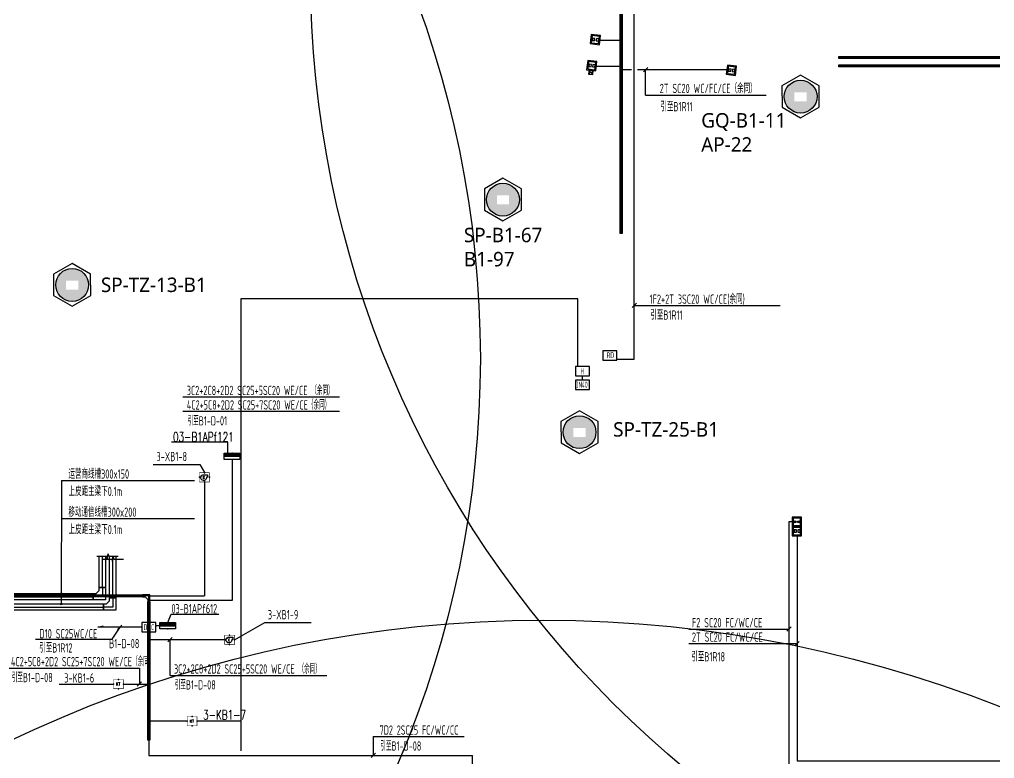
# Model space of a CAD drawing. Extents: x 0 to 3879896, y -114000 to 391286.
# Drawn here: x 2071112 to 2118295, y 189771 to 225542 of the extents above; entities that cross this region are included whole.
import ezdxf
from ezdxf.enums import TextEntityAlignment as Align

# ---------------------------------------------------------------- set-up
doc = ezdxf.new("R2010")
doc.units = 0
doc.header["$LTSCALE"] = 1000
doc.header["$MEASUREMENT"] = 0
doc.layers.get('0').update_dxf_attribs({"linetype": 'CONTINUOUS'})
for name, color, linetype in [('AP', 7, 'CONTINUOUS'), ('CABLETRAY_DOTE', 5, 'CONTINUOUS'), ('CABLETRAY_WEAK', 6, 'CONTINUOUS'), ('T-BAS', 11, '485_LINE'), ('T-BSA TEXT', 7, '485_LINE'), ('T-C-CHANNELS', 30, 'CONTINUOUS'), ('T-I-CHANNELS', 2, 'CONTINUOUS'), ('T-METER DATA', 150, 'C_LINE'), ('T-R-INTEGRATE', 1, 'CONTINUOUS'), ('T-SYSTEM BLOCK', 4, 'CONTINUOUS'), ('T-TEXT', 7, 'CONTINUOUS'), ('T-TL', 2, 'CONTINUOUS'), ('T-铁塔', 3, 'CONTINUOUS'), ('WALL', 2, 'CONTINUOUS'), ('WIRE-通讯', 4, 'CONTINUOUS')]:
    doc.layers.add(name, color=color, linetype=linetype)
doc.styles.add('_TCH_LABEL', font='COMPLEX', dxfattribs={"bigfont": 'GBCBIG'})
doc.styles.add('_TEL_DIM', font='SIMPLEX', dxfattribs={"width": 0.8, "height": 3.5, "bigfont": 'HZTXT'})
doc.styles.add('GBSTYLE', font='gbxwxt.shx', dxfattribs={"width": 0.6, "bigfont": 'gbhzfs.shx'})
doc.styles.add('HZTXT1', font='txtd.shx', dxfattribs={"width": 0.7, "bigfont": 'hztxt.shx'})
doc.styles.get("Standard").update_dxf_attribs({"font": 'GBENOR', "bigfont": 'GBCBIG'})
doc.linetypes.add('485_LINE', pattern='A,25.7,-3.58,["485",Standard,S=2.54,R=0,X=-3.2,Y=-1.27],-3.85', length=33.13)
doc.linetypes.add('C_LINE', pattern='A,25.7,-2.08,["C",Standard,S=2.54,R=0,X=-0.54,Y=-1.27],-2.35', length=30.13)

# ---------------------------------------------------------------- blocks, each defined once
blk = doc.blocks.new('空调抄费表')
at = {"layer": 'T-SYSTEM BLOCK'}
blk.add_lwpolyline([(-338, 0), (338, 0), (338, 450), (-338, 450)], close=True, dxfattribs=at)
at = {"layer": 'T-TEXT', "style": 'GBSTYLE', "width": 0.7}
blk.add_text('H', height=281, dxfattribs=at).set_placement((-106, 76))
blk = doc.blocks.new('$equip_U$00000289(PC-201201232)')
at = {"const_width": 0.075}
blk.add_lwpolyline([(-0.9, 1.68), (-0.9, 0), (0.9, 0), (0.9, 1.68)], close=True, dxfattribs=at)
blk.add_lwpolyline([(0.58, 1.3), (0.58, 0.89), (0.37, 0.89, -2.805884), (-0.14, 1.3)], format="xyb", close=True)
for p in [(-0.9, 0.84), (0, 1.68), (0, 0), (0.9, 0.84)]:
    blk.add_point(p)
at = {"color": 7, "style": '_TCH_LABEL'}
blk.add_attdef('$TEXT$', text='', height=0.5, dxfattribs=at).set_placement((-0.15, 0.79), align=Align.MIDDLE_CENTER)
at = {"color": 7, "style": '_TEL_DIM', "flags": 1}
blk.add_attdef('A', text='', height=0.000025, dxfattribs=at).set_placement((0, 0), align=Align.MIDDLE_CENTER)
blk = doc.blocks.new('DDC')
at = {"layer": 'T-SYSTEM BLOCK'}
blk.add_lwpolyline([(-300, -400), (300, -400), (300, 0), (-300, 0)], close=True, dxfattribs=at)
at = {"layer": 'T-TEXT', "style": 'GBSTYLE', "width": 0.7}
blk.add_text('DDC', height=250, dxfattribs=at).set_placement((5, -324), align=Align.CENTER)
blk = doc.blocks.new('A$C78FD1D7B')
at = {"layer": 'T-SYSTEM BLOCK'}
blk.add_lwpolyline([(-300, 0), (300, 0), (300, 400), (-300, 400)], close=True, dxfattribs=at)
at = {"layer": 'T-TEXT', "style": 'GBSTYLE', "width": 0.7}
blk.add_text('RD', height=250, dxfattribs=at).set_placement((-129, 88))
blk = doc.blocks.new('$equip_U$00000481(GZ顾恪)')
at = {"const_width": 0.06}
blk.add_lwpolyline([(-0.72, 0.67), (-0.72, -0.67), (0.72, -0.67), (0.72, 0.67)], close=True, dxfattribs=at)
for p in [(-0.72, 0), (0, 0.67), (0.72, 0), (0, -0.67)]:
    blk.add_point(p)
at = {"color": 7, "style": '_TCH_LABEL'}
blk.add_attdef('$TEXT$', text='', height=0.4, dxfattribs=at).set_placement((-0.04, 0), align=Align.MIDDLE_CENTER)
at = {"color": 7, "style": '_TEL_DIM', "flags": 1}
blk.add_attdef('A', text='', height=0.000025, dxfattribs=at).set_placement((0, 0), align=Align.MIDDLE_CENTER)
blk = doc.blocks.new('GX')
at = {"layer": 'T-R-INTEGRATE'}
h = blk.add_hatch(color=256, dxfattribs=at)
edge = h.paths.add_edge_path()
edge.add_arc((137, 0), 50, 0, 360)
h = blk.add_hatch(color=256, dxfattribs=at)
edge = h.paths.add_edge_path()
edge.add_arc((312, 0), 50, 0, 360)
for p, q in [((400, 175), (50, 175)), ((50, 175), (50, -175)), ((400, -175), (400, 175)), ((50, -175), (400, -175))]:
    blk.add_line(p, q, dxfattribs=at)
blk.add_lwpolyline([(0, -225), (450, -225), (450, 225), (0, 225)], close=True, dxfattribs=at)
for centre in [(137, 0), (312, 0)]:
    blk.add_circle(centre, 50, dxfattribs=at)
blk = doc.blocks.new('T-D2T')
at = {"layer": 'T-SYSTEM BLOCK'}
for points in [[(0, 0), (450, 0), (450, 450), (0, 450)], [(50, 50), (400, 50), (400, 400), (50, 400)], [(87, 169), (199, 169), (199, 281), (87, 281)], [(271, 169), (383, 169), (383, 281), (271, 281)]]:
    blk.add_lwpolyline(points, close=True, dxfattribs=at)
blk = doc.blocks.new('*X637')
at = {"color": 0}
for p, q in [((-250, 33), (-183, 100)), ((-250, 68), (-218, 100)), ((-247, 0), (-147, 100)), ((-212, 0), (-112, 100)), ((-177, 0), (-77, 100)), ((-141, 0), (-41, 100)), ((-106, 0), (-6, 100)), ((-71, 0), (29, 100)), ((-35, 0), (65, 100)), ((0, 0), (100, 100)), ((35, 0), (135, 100)), ((71, 0), (171, 100)), ((106, 0), (206, 100)), ((141, 0), (241, 100)), ((177, 0), (250, 73)), ((212, 0), (250, 38)), ((247, 0), (250, 3))]:
    blk.add_line(p, q, dxfattribs=at)
blk = doc.blocks.new('$equip$00001414')
for p, q in [((0.75, 0.6), (-0.75, 0.6)), ((-0.75, 0.6), (-0.75, 0)), ((-0.75, 0.3), (0.75, 0.3)), ((-0.75, 0), (0.75, 0)), ((0.75, 0), (0.75, 0.6))]:
    blk.add_line(p, q)
at = {"const_width": 0.3}
blk.add_lwpolyline([(-0.75, 0.15), (0.75, 0.15)], dxfattribs=at)
for p in [(-0.75, 0.3), (0, 0.6), (0, 0), (0.75, 0.3)]:
    blk.add_point(p)
at = {"xscale": 0.00300000000061118, "yscale": 0.00300000000061118, "zscale": 0.00300000000061118}
blk.add_blockref('*X637', (0, 0), dxfattribs=at)
at = {"style": '_TCH_LABEL', "flags": 9}
blk.add_attdef('A', (0, 0), '', height=0.00002, dxfattribs=at)

msp = doc.modelspace()

# ---------------------------------------------------------------- hatches: boundary and pattern name
at = {"layer": 'T-R-INTEGRATE'}
h = msp.add_hatch(color=8, dxfattribs=at)
edge = h.paths.add_edge_path()
edge.add_arc((2098724.5, 222990.8), 22.2, 0, 360)
h = msp.add_hatch(color=8, dxfattribs=at)
edge = h.paths.add_edge_path()
edge.add_arc((2098801.6, 222981), 22.2, 0, 360)
at = {"layer": 'T-TEXT', "linetype": 'ByBlock'}
h = msp.add_hatch(color=256, dxfattribs=at)
edge = h.paths.add_edge_path()
edge.add_arc((2073135.6, 197750.5), 37.5, 0, 360)
h = msp.add_hatch(color=256, dxfattribs=at)
edge = h.paths.add_edge_path()
edge.add_arc((2073135.1, 197250.7), 37.5, 0, 360)
at = {"layer": 'WALL', "linetype": 'ByBlock'}
h = msp.add_hatch(dxfattribs=at)
h.set_pattern_fill('ESCHER', color=3)
h.set_pattern_definition([(60, (-768337.8, -2179958.995), (-30.47999999, -7e-09), [27.94, -2.54]), (180, (-768337.8, -2179958.995), (15.24, -26.3964543), [27.94, -2.54]), (300, (-768337.8, -2179958.995), (30.47999999, -7e-09), [27.94, -2.54]), (60, (-768335.26, -2179958.995), (-30.47999999, -7e-09), [5.08, -25.4]), (300, (-768335.26, -2179958.995), (30.47999999, -7e-09), [5.08, -25.4]), (60, (-768339.07, -2179956.795), (-30.47999999, -7e-09), [5.08, -25.4]), (180, (-768339.07, -2179956.795), (15.24, -26.3964543), [5.08, -25.4]), (300, (-768339.07, -2179961.194), (30.47999999, -7e-09), [5.08, -25.4]), (180, (-768339.07, -2179961.194), (15.24, -26.3964543), [5.08, -25.4]), (60, (-768347.96, -2179958.995), (-30.47999999, -7e-09), [5.08, -25.4]), (300, (-768347.96, -2179958.995), (30.47999999, -7e-09), [5.08, -25.4]), (60, (-768332.72, -2179967.793), (-30.47999999, -7e-09), [5.08, -25.4]), (180, (-768332.72, -2179967.793), (15.24, -26.3964543), [5.08, -25.4]), (300, (-768332.72, -2179950.196), (30.47999999, -7e-09), [5.08, -25.4]), (180, (-768332.72, -2179950.196), (15.24, -26.3964543), [5.08, -25.4]), (0, (-768332.72, -2179954.595), (-15.24, 26.3964543), [17.78, -12.7]), (0, (-768332.72, -2179963.394), (-15.24, 26.3964543), [17.78, -12.7]), (120, (-768336.53, -2179952.395), (-30.47999999, 7e-09), [17.78, -12.7]), (120, (-768344.15, -2179956.795), (-30.47999999, 7e-09), [17.78, -12.7]), (240, (-768344.15, -2179961.194), (15.23999999, -26.3964543), [17.78, -12.7]), (240, (-768336.53, -2179965.594), (15.23999999, -26.3964543), [17.78, -12.7])])
h.paths.add_polyline_path([(2108114, 221807.1, 1), (2109705.9, 221807.1, 1)])
h.paths.add_polyline_path([(2109204.3, 222012.1), (2109204.3, 221577.6), (2108616.3, 221577.6), (2108616.3, 222012.1)], flags=16)
h = msp.add_hatch(dxfattribs=at)
h.set_pattern_fill('ESCHER', color=3)
h.set_pattern_definition([(60, (-782742.154, -2184944.366), (-30.47999999, -7e-09), [27.94, -2.54]), (180, (-782742.154, -2184944.366), (15.24, -26.3964543), [27.94, -2.54]), (300, (-782742.154, -2184944.366), (30.47999999, -7e-09), [27.94, -2.54]), (60, (-782739.614, -2184944.366), (-30.47999999, -7e-09), [5.08, -25.4]), (300, (-782739.614, -2184944.366), (30.47999999, -7e-09), [5.08, -25.4]), (60, (-782743.424, -2184942.166), (-30.47999999, -7e-09), [5.08, -25.4]), (180, (-782743.424, -2184942.166), (15.24, -26.3964543), [5.08, -25.4]), (300, (-782743.424, -2184946.566), (30.47999999, -7e-09), [5.08, -25.4]), (180, (-782743.424, -2184946.566), (15.24, -26.3964543), [5.08, -25.4]), (60, (-782752.314, -2184944.366), (-30.47999999, -7e-09), [5.08, -25.4]), (300, (-782752.314, -2184944.366), (30.47999999, -7e-09), [5.08, -25.4]), (60, (-782737.074, -2184953.165), (-30.47999999, -7e-09), [5.08, -25.4]), (180, (-782737.074, -2184953.165), (15.24, -26.3964543), [5.08, -25.4]), (300, (-782737.074, -2184935.567), (30.47999999, -7e-09), [5.08, -25.4]), (180, (-782737.074, -2184935.567), (15.24, -26.3964543), [5.08, -25.4]), (0, (-782737.074, -2184939.967), (-15.24, 26.3964543), [17.78, -12.7]), (0, (-782737.074, -2184948.766), (-15.24, 26.3964543), [17.78, -12.7]), (120, (-782740.884, -2184937.767), (-30.47999999, 7e-09), [17.78, -12.7]), (120, (-782748.504, -2184942.166), (-30.47999999, 7e-09), [17.78, -12.7]), (240, (-782748.504, -2184946.566), (15.23999999, -26.3964543), [17.78, -12.7]), (240, (-782740.884, -2184950.965), (15.23999999, -26.3964543), [17.78, -12.7])])
h.paths.add_polyline_path([(2093709.6, 216821.8, 1), (2095301.6, 216821.8, 1)])
h.paths.add_polyline_path([(2094800, 217026.7), (2094800, 216592.2), (2094212, 216592.2), (2094212, 217026.7)], flags=16)
h = msp.add_hatch(dxfattribs=at)
h.set_pattern_fill('ESCHER', color=1)
h.set_pattern_definition([(60, (-803587.83, -2189073.785), (-30.47999999, -7e-09), [27.94, -2.54]), (180, (-803587.83, -2189073.785), (15.24, -26.3964543), [27.94, -2.54]), (300, (-803587.83, -2189073.785), (30.47999999, -7e-09), [27.94, -2.54]), (60, (-803585.29, -2189073.785), (-30.47999999, -7e-09), [5.08, -25.4]), (300, (-803585.29, -2189073.785), (30.47999999, -7e-09), [5.08, -25.4]), (60, (-803589.1, -2189071.585), (-30.47999999, -7e-09), [5.08, -25.4]), (180, (-803589.1, -2189071.585), (15.24, -26.3964543), [5.08, -25.4]), (300, (-803589.1, -2189075.985), (30.47999999, -7e-09), [5.08, -25.4]), (180, (-803589.1, -2189075.985), (15.24, -26.3964543), [5.08, -25.4]), (60, (-803597.99, -2189073.785), (-30.47999999, -7e-09), [5.08, -25.4]), (300, (-803597.99, -2189073.785), (30.47999999, -7e-09), [5.08, -25.4]), (60, (-803582.75, -2189082.584), (-30.47999999, -7e-09), [5.08, -25.4]), (180, (-803582.75, -2189082.584), (15.24, -26.3964543), [5.08, -25.4]), (300, (-803582.75, -2189064.986), (30.47999999, -7e-09), [5.08, -25.4]), (180, (-803582.75, -2189064.986), (15.24, -26.3964543), [5.08, -25.4]), (0, (-803582.75, -2189069.385), (-15.24, 26.3964543), [17.78, -12.7]), (0, (-803582.75, -2189078.184), (-15.24, 26.3964543), [17.78, -12.7]), (120, (-803586.56, -2189067.186), (-30.47999999, 7e-09), [17.78, -12.7]), (120, (-803594.18, -2189071.585), (-30.47999999, 7e-09), [17.78, -12.7]), (240, (-803594.18, -2189075.985), (15.23999999, -26.3964543), [17.78, -12.7]), (240, (-803586.56, -2189080.384), (15.23999999, -26.3964543), [17.78, -12.7])])
h.paths.add_polyline_path([(2072863.9, 212692.3, 1), (2074455.9, 212692.3, 1)])
h.paths.add_polyline_path([(2073954.3, 212897.3), (2073954.3, 212462.8), (2073366.3, 212462.8), (2073366.3, 212897.3)], flags=16)
h = msp.add_hatch(dxfattribs=at)
h.set_pattern_fill('ESCHER', color=1)
h.set_pattern_definition([(60, (-779033.86, -2196200.057), (-30.47999999, -7e-09), [27.94, -2.54]), (180, (-779033.86, -2196200.057), (15.24, -26.3964543), [27.94, -2.54]), (300, (-779033.86, -2196200.057), (30.47999999, -7e-09), [27.94, -2.54]), (60, (-779031.32, -2196200.057), (-30.47999999, -7e-09), [5.08, -25.4]), (300, (-779031.32, -2196200.057), (30.47999999, -7e-09), [5.08, -25.4]), (60, (-779035.13, -2196197.857), (-30.47999999, -7e-09), [5.08, -25.4]), (180, (-779035.13, -2196197.857), (15.24, -26.3964543), [5.08, -25.4]), (300, (-779035.13, -2196202.256), (30.47999999, -7e-09), [5.08, -25.4]), (180, (-779035.13, -2196202.256), (15.24, -26.3964543), [5.08, -25.4]), (60, (-779044.02, -2196200.057), (-30.47999999, -7e-09), [5.08, -25.4]), (300, (-779044.02, -2196200.057), (30.47999999, -7e-09), [5.08, -25.4]), (60, (-779028.78, -2196208.856), (-30.47999999, -7e-09), [5.08, -25.4]), (180, (-779028.78, -2196208.856), (15.24, -26.3964543), [5.08, -25.4]), (300, (-779028.78, -2196191.258), (30.47999999, -7e-09), [5.08, -25.4]), (180, (-779028.78, -2196191.258), (15.24, -26.3964543), [5.08, -25.4]), (0, (-779028.78, -2196195.657), (-15.24, 26.3964543), [17.78, -12.7]), (0, (-779028.78, -2196204.456), (-15.24, 26.3964543), [17.78, -12.7]), (120, (-779032.59, -2196193.458), (-30.47999999, 7e-09), [17.78, -12.7]), (120, (-779040.21, -2196197.857), (-30.47999999, 7e-09), [17.78, -12.7]), (240, (-779040.21, -2196202.256), (15.23999999, -26.3964543), [17.78, -12.7]), (240, (-779032.59, -2196206.656), (15.23999999, -26.3964543), [17.78, -12.7])])
h.paths.add_polyline_path([(2097417.9, 205566.1, 1), (2099009.9, 205566.1, 1)])
h.paths.add_polyline_path([(2098508.3, 205771), (2098508.3, 205336.5), (2097920.3, 205336.5), (2097920.3, 205771)], flags=16)

# ---------------------------------------------------------------- linework, layer by layer
at = {"layer": 'CABLETRAY_DOTE', "linetype": 'ByBlock'}
for p, q in [((2100224.5, 215180.8, 0), (2100224.5, 234025.3, 0)), ((2136622.2, 223700.5), (2110762.1, 223700.5)), ((2075623.1, 197550.5, 0), (2075623.1, 199566.6, 0)), ((2058244.2, 197652.1, 0), (2077071, 197649.7, 0)), ((2075623.1, 197550.5, 0), (2075623.1, 197100.5, 0)), ((2077371, 197649.7, 0), (2077071, 197649.7, 0)), ((2077371, 197349.7, 0), (2077370.8, 190653.1, 0)), ((2077371, 197349.7, 0), (2077371, 197649.7, 0)), ((2059665.7, 197100.5, 0), (2075173.1, 197100.5, 0)), ((2075623.1, 197100.5, 0), (2075173.1, 197100.5, 0))]:
    msp.add_line(p, q, dxfattribs=at)
at = {"layer": 'CABLETRAY_DOTE'}
for p, q in [((2136222.2, 223300.5), (2110762.1, 223300.5)), ((2075123.1, 198050.5, 0), (2075123.1, 199566.6, 0)), ((2075123.1, 198050.5, 0), (2075123.1, 197600.5, 0)), ((2070170.4, 197600.5, 0), (2074673.1, 197600.5, 0)), ((2075123.1, 197600.5, 0), (2074673.1, 197600.5, 0))]:
    msp.add_line(p, q, dxfattribs=at)
at = {"layer": 'CABLETRAY_WEAK', "linetype": 'ByBlock'}
for p, q in [((2100174.5, 215180.8, 0), (2100174.5, 234025.3, 0)), ((2100274.5, 234025.3, 0), (2100274.5, 215180.8, 0)), ((2110762.1, 223650.5), (2110762.1, 223750.5)), ((2110762.1, 223750.5), (2136622.2, 223750.5)), ((2136622.2, 223650.5), (2110762.1, 223650.5)), ((2100274.5, 215180.8, 0), (2100174.5, 215180.8, 0)), ((2058244.2, 197702.1, 0), (2077071, 197699.7, 0)), ((2077071, 197699.7, 0), (2077071, 197599.7, 0)), ((2077421, 197699.7, 0), (2077071, 197699.7, 0)), ((2077071, 197699.7, 0), (2077071, 197599.7, 0)), ((2077421, 197349.7, 0), (2077421, 197699.7, 0)), ((2077071, 197599.7, 0), (2058244.2, 197602.1, 0)), ((2077071, 197599.7, 0), (2077196, 197599.7, 0)), ((2077196, 197599.7, 0), (2077321, 197474.7, 0)), ((2077320.8, 190653.1, 0), (2077321, 197349.7, 0)), ((2077321, 197474.7, 0), (2077321, 197349.7, 0)), ((2077321, 197349.7, 0), (2077421, 197349.7, 0)), ((2077321, 197349.7, 0), (2077421, 197349.7, 0)), ((2077421, 197349.7, 0), (2077420.8, 190653.1, 0)), ((2077420.8, 190653.1, 0), (2077320.8, 190653.1, 0))]:
    msp.add_line(p, q, dxfattribs=at)
at = {"layer": 'T-BAS', "linetype": 'ByBlock'}
for p, q in [((2081198.7, 205089.8), (2078462.1, 205089.8)), ((2081198.7, 204550.5, 0), (2081198.7, 205089.8)), ((2077584.2, 204005.9, 0), (2079836.9, 204005.9, 0)), ((2079836.9, 204005.9, 0), (2080058.2, 203606.8)), ((2081398.7, 204250.5, 0), (2081398.7, 197417.9, 0)), ((2080058.2, 203156.8, 0), (2080058.2, 197649.7, 0)), ((2077371, 197649.7), (2080058.2, 197649.7, 0)), ((2081398.7, 197417.9, 0), (2077421, 197418.4, 0)), ((2078283.3, 196350.5, 0), (2078446.2, 196764.2, 0)), ((2078446.2, 196764.2, 0), (2080752.6, 196764.2, 0)), ((2081522.2, 195521.3, 0), (2082976.2, 196350.5, 0)), ((2082976.2, 196350.5, 0), (2085228.9, 196350.5, 0)), ((2077908.3, 196200.5, 0), (2077708.3, 196200.5, 0)), ((2081041.5, 195521.3, 0), (2077420.9, 195521.3)), ((2073034.8, 193375.5, 0), (2075656.1, 193375.5, 0)), ((2076136.8, 193375.5, 0), (2077317.9, 193375.5)), ((2079221.4, 191582.4, 0), (2077420.8, 191582.4)), ((2081833.1, 191582.4, 0), (2079702.2, 191582.4, 0)), ((2077370.8, 190653.1), (2077370.8, 189919.9)), ((2077370.8, 189919.9), (2082491.5, 189919.9)), ((2082491.5, 189919.9), (2093037.6, 189919.9)), ((2093037.6, 187200.5, 0), (2093037.6, 189919.9, 0))]:
    msp.add_line(p, q, dxfattribs=at)
at = {"layer": 'T-BAS', "color": 1, "linetype": 'ByBlock'}
for p, q in [((2074898.1, 196125.5, 0), (2075157.9, 196195.5, 0)), ((2077033.3, 196125.5, 0), (2074898.1, 196125.5, 0))]:
    msp.add_line(p, q, dxfattribs=at)
at = {"layer": 'T-BSA TEXT', "linetype": 'ByBlock'}
for p, q in [((2101307.8, 223007.4, 0), (2101519.9, 223219.5, 0)), ((2101413.9, 221881.4, 0), (2101413.9, 223113.4, 0)), ((2101413.9, 221881.4, 0), (2107248.4, 221881.4, 0)), ((2100758.4, 211597.5), (2100970.5, 211809.6)), ((2100864.5, 211694.4), (2107929.1, 211694.4)), ((2079018.1, 207275.6), (2086604.5, 207275.6, 0)), ((2079018.1, 206575.6), (2086604.5, 206575.6, 0)), ((2075965.7, 196125.5, 0), (2075574.7, 195542.8, 0)), ((2075859.7, 196019.4, 0), (2076071.8, 196231.5, 0)), ((2103495.1, 196036.3), (2108348.1, 196036.3)), ((2108242, 195930.2), (2108454.1, 196142.3)), ((2071890, 195542.8, 0), (2075574.7, 195542.8, 0)), ((2078291.9, 195415.2), (2078504, 195627.4)), ((2078397.9, 193795), (2078397.9, 195521.3)), ((2108631.9, 195230.2), (2108844, 195442.3)), ((2103500, 195336.3), (2108702.6, 195336.3)), ((2070508.3, 194150.6, 0), (2076913.5, 194150.6)), ((2076913.5, 194150.6), (2076913.5, 193375.5)), ((2076807.4, 193269.4), (2077019.6, 193481.5)), ((2078397.9, 193795), (2085984.3, 193795, 0)), ((2088233.7, 190836.8), (2092628.1, 190836.8)), ((2088233.7, 190836.8), (2088233.7, 189919.9)), ((2088127.6, 189813.8), (2088339.7, 190026))]:
    msp.add_line(p, q, dxfattribs=at)
at = {"layer": 'T-C-CHANNELS'}
for p, q in [((2074973.1, 199566.6, 0), (2075273.1, 199566.6, 0)), ((2074973.1, 198050.5, 0), (2074973.1, 199566.6, 0)), ((2075273.1, 199566.6, 0), (2075273.1, 198050.5, 0)), ((2070170.4, 197750.5, 0), (2074673.1, 197750.5, 0)), ((2074673.1, 197750.5, 0), (2074673.1, 197450.5, 0)), ((2074673.1, 197450.5, 0), (2074673.1, 197750.5, 0)), ((2074673.1, 197750.5, 0), (2074823.1, 197750.5, 0)), ((2074823.1, 197750.5, 0), (2074973.1, 197900.5, 0)), ((2075273.1, 198050.5, 0), (2074973.1, 198050.5, 0)), ((2074973.1, 197900.5, 0), (2074973.1, 198050.5, 0)), ((2074973.1, 198050.5, 0), (2075273.1, 198050.5, 0)), ((2075273.1, 198050.5, 0), (2075273.1, 197450.5, 0)), ((2074673.1, 197450.5, 0), (2070170.4, 197450.5, 0)), ((2075273.1, 197450.5, 0), (2074673.1, 197450.5, 0))]:
    msp.add_line(p, q, dxfattribs=at)
msp.add_lwpolyline([(2074853.1, 199566.6), (2075333.1, 199566.6), (2075353.9, 199448.4), (2075395.6, 199684.7), (2075416.4, 199566.6), (2075893.1, 199566.6)], dxfattribs=at)
at = {"layer": 'T-C-CHANNELS', "elevation": 0}
msp.add_lwpolyline([(2075105.3, 199419.6), (2075585.3, 199419.6), (2075606.2, 199301.4), (2075647.9, 199537.8), (2075668.7, 199419.6), (2076145.3, 199419.6)], dxfattribs=at)
at = {"layer": 'T-I-CHANNELS'}
for p, q in [((2110762.1, 223250.5), (2110762.1, 223350.5)), ((2110762.1, 223350.5), (2136222.2, 223350.5)), ((2136222.2, 223250.5), (2110762.1, 223250.5))]:
    msp.add_line(p, q, dxfattribs=at)
at = {"layer": 'T-METER DATA', "linetype": 'ByBlock'}
for p, q in [((2098133.5, 212028.1, 0), (2081821.4, 212028.1, 0)), ((2098133.5, 208744.5, 0), (2098133.5, 212028.1, 0))]:
    msp.add_line(p, q, dxfattribs=at)
at = {"layer": 'T-METER DATA'}
msp.add_line((2081821.4, 212028.1, 0), (2081821.4, 190150.5, 0), dxfattribs=at)
at = {"layer": 'T-METER DATA', "color": 1, "linetype": 'ByBlock'}
for centre, radius in [((2135196, 227796.6), 50000), ((2043412.9, 209129.9), 50000), ((2096493.2, 136510), 59962.3)]:
    msp.add_circle(centre, radius, dxfattribs=at)
at = {"layer": 'T-R-INTEGRATE', "linetype": 'ByBlock'}
for p, q in [((2100864.5, 209102.8), (2100864.5, 234039)), ((2100010.9, 209102.8), (2100864.5, 209102.8))]:
    msp.add_line(p, q, dxfattribs=at)
at = {"layer": 'T-R-INTEGRATE'}
for p, q in [((2099201.7, 224542.3, 0), (2100174.5, 224542.3, 0)), ((2099026.6, 223279.5, 0), (2100174.5, 223279.5, 0))]:
    msp.add_line(p, q, dxfattribs=at)
at = {"layer": 'T-R-INTEGRATE', "color": 8}
for p, q in [((2098695.8, 223072.7, 0), (2098676.3, 222918.6, 0)), ((2098676.3, 222918.6, 0), (2098830.3, 222899.1, 0)), ((2098849.8, 223053.2, 0), (2098695.8, 223072.7, 0)), ((2098830.3, 222899.1, 0), (2098849.8, 223053.2, 0))]:
    msp.add_line(p, q, dxfattribs=at)
at = {"layer": 'T-R-INTEGRATE', "color": 8, "elevation": 0}
msp.add_lwpolyline([(2098651.5, 222899.4), (2098849.5, 222874.3), (2098874.6, 223072.4), (2098676.5, 223097.4)], close=True, dxfattribs=at)
at = {"layer": 'T-R-INTEGRATE', "elevation": 0}
for points in [[(2100735.1, 223113.4), (2100274.5, 223113.4)], [(2105341.9, 223113.4), (2101024.8, 223113.4)], [(2108509.5, 201226.6), (2108348.1, 201226.6), (2108348.1, 189428.8), (2136530.8, 189428.8)]]:
    msp.add_lwpolyline(points, dxfattribs=at)
at = {"layer": 'T-R-INTEGRATE', "color": 8}
for centre in [(2098724.5, 222990.8, 0), (2098801.6, 222981, 0)]:
    msp.add_circle(centre, 22.2, dxfattribs=at)
at = {"layer": 'T-SYSTEM BLOCK'}
msp.add_line((2098361.2, 208090, 0), (2098361.2, 208294.5, 0), dxfattribs=at)
at = {"layer": 'T-SYSTEM BLOCK', "elevation": 0}
msp.add_lwpolyline([(2098023.7, 207640), (2098698.7, 207640), (2098698.7, 208090), (2098023.7, 208090)], close=True, dxfattribs=at)
at = {"layer": 'T-TEXT', "linetype": 'ByBlock'}
for p, q in [((2073141.2, 203227.2, 0), (2073135.1, 197250.7, 0)), ((2073141.2, 203227.2, 0), (2079586.3, 203227.2, 0)), ((2073141.2, 201382.6, 0), (2079586.3, 201382.6, 0))]:
    msp.add_line(p, q, dxfattribs=at)
for centre in [(2073135.6, 197750.5, 0), (2073135.1, 197250.7, 0)]:
    msp.add_circle(centre, 37.5, dxfattribs=at)
at = {"layer": 'T-TL', "elevation": 0}
msp.add_lwpolyline([(2108737.9, 200552.8), (2108737.9, 189661.4), (2136566.1, 189661.4)], dxfattribs=at)
at = {"layer": 'T-铁塔', "linetype": 'ByBlock'}
for p, q in [((2075473.1, 199566.6, 0), (2075773.1, 199566.6, 0)), ((2075473.1, 197550.5, 0), (2075473.1, 199566.6, 0)), ((2075773.1, 199566.6, 0), (2075773.1, 197550.5, 0)), ((2059665.7, 197250.5, 0), (2075173.1, 197250.5, 0)), ((2075173.1, 197250.5, 0), (2075173.1, 196950.5, 0)), ((2075173.1, 196950.5, 0), (2075173.1, 197250.5, 0)), ((2075173.1, 197250.5, 0), (2075323.1, 197250.5, 0)), ((2075323.1, 197250.5, 0), (2075473.1, 197400.5, 0)), ((2075773.1, 197550.5, 0), (2075473.1, 197550.5, 0)), ((2075473.1, 197400.5, 0), (2075473.1, 197550.5, 0)), ((2075473.1, 197550.5, 0), (2075773.1, 197550.5, 0)), ((2075773.1, 197550.5, 0), (2075773.1, 196950.5, 0)), ((2075173.1, 196950.5, 0), (2059665.7, 196950.5, 0)), ((2075773.1, 196950.5, 0), (2075173.1, 196950.5, 0))]:
    msp.add_line(p, q, dxfattribs=at)
at = {"layer": 'WALL', "color": 3, "linetype": 'ByBlock'}
for points in [[(2109807.9, 221296.3), (2109805.2, 222331.9), (2108907.1, 222847.4), (2108011.5, 222327.3), (2108014.1, 221291.7), (2108912.3, 220776.2)], [(2095403.5, 216310.9), (2095400.9, 217346.5), (2094502.7, 217862.1), (2093607.2, 217342), (2093609.8, 216306.4), (2094508, 215790.8)]]:
    msp.add_lwpolyline(points, close=True, dxfattribs=at)
at = {"layer": 'WALL', "color": 1, "linetype": 'ByBlock'}
msp.add_lwpolyline([(2074557.8, 212181.5), (2074555.2, 213217.1), (2073657, 213732.6), (2072761.5, 213212.6), (2072764.1, 212176.9), (2073662.3, 211661.4)], close=True, dxfattribs=at)
at = {"layer": 'WALL', "color": 1, "linetype": 'ByBlock', "elevation": 0}
msp.add_lwpolyline([(2099111.8, 205055.2), (2099109.2, 206090.8), (2098211, 206606.4), (2097315.4, 206086.3), (2097318.1, 205050.7), (2098216.3, 204535.1)], close=True, dxfattribs=at)
at = {"layer": 'WALL', "color": 3, "linetype": 'ByBlock'}
for centre in [(2108909.9, 221807.1), (2094505.6, 216821.8)]:
    msp.add_circle(centre, 796, dxfattribs=at)
at = {"layer": 'WALL', "color": 1, "linetype": 'ByBlock'}
for centre in [(2073659.9, 212692.3), (2098213.9, 205566.1)]:
    msp.add_circle(centre, 796, dxfattribs=at)

# ---------------------------------------------------------------- block references
at = {"layer": 'T-BAS', "linetype": 'ByBlock', "xscale": -500, "yscale": 500, "rotation": 180}
for p in [(2081398.7, 204550.5, 0), (2078283.3, 196350.5, 0)]:
    msp.add_blockref('$equip$00001414', p, dxfattribs=at)
at = {"layer": 'T-BAS', "linetype": 'ByBlock'}
for name, p, xscale, yscale, zscale, values in [('$equip_U$00000289(PC-201201232)', (2080058.2, 203156.8, 0), 267.4591381880455, 267.4591381880455, 267.4591381880455, {'$TEXT$': 'X'}), ('$equip_U$00000289(PC-201201232)', (2081281.9, 195296.3, 0), 267.4591381880455, 267.4591381880455, 267.4591381880455, {'$TEXT$': 'X'}), ('$equip_U$00000481(GZ顾恪)', (2075896.4, 193375.5, 0), 334.3239227579907, 334.3239227579907, 334.3239227579907, {'$TEXT$': 'KT'}), ('$equip_U$00000481(GZ顾恪)', (2079461.8, 191582.4, 0), 334.3239227579907, 334.3239227579907, 334.3239227579907, {'$TEXT$': 'KT'})]:
    msp.add_blockref(name, p, dxfattribs=dict(at, xscale=xscale, yscale=yscale, zscale=zscale)).add_auto_attribs(values)
at = {"layer": 'T-BAS', "linetype": 'ByBlock', "xscale": 1.125, "yscale": 1.125, "zscale": 1.125}
msp.add_blockref('DDC', (2077370.8, 196350.5, 0), dxfattribs=at)
at = {"layer": 'T-METER DATA'}
msp.add_blockref('空调抄费表', (2098361.2, 208294.5, 0), dxfattribs=at)
at = {"layer": 'T-R-INTEGRATE', "xscale": 0.9982000000309199, "yscale": 0.9982000000309199, "zscale": 0.9982000000309199}
msp.add_blockref('GX', (2108509.5, 201226.6, 0), dxfattribs=at)
at = {"layer": 'T-TL', "linetype": 'ByBlock', "xscale": 0.9981999999040315, "yscale": 0.9981999999040315, "zscale": 0.9981999999040315, "rotation": 352.7857063796204}
for p in [(2098727.8, 224375.9, 0), (2098552.8, 223113.1, 0), (2105313.7, 222890.6, 0)]:
    msp.add_blockref('T-D2T', p, dxfattribs=at)
at = {"layer": 'T-TL', "linetype": 'ByBlock', "xscale": 0.9982000000309199, "yscale": 0.9982000000309199, "zscale": 0.9982000000309199}
msp.add_blockref('T-D2T', (2108509.5, 200552.8, 0), dxfattribs=at)
at = {"layer": 'WIRE-通讯', "xscale": 1.125, "yscale": 1.125, "zscale": 1.125}
msp.add_blockref('A$C78FD1D7B', (2099673.4, 209050.5, 0), dxfattribs=at)

# ---------------------------------------------------------------- texts
at = {"layer": 'AP', "color": 3, "char_height": 700, "attachment_point": 1}
for s, width, insert in [('{\\fMicrosoft YaHei|b0|i0|c134|p34;GQ-B1-11\\P\\C1;AP-22}', 4166.283, (2104102.5, 221009.7)), ('{\\fMicrosoft YaHei|b0|i0|c134|p34;SP-B1-67\\P\\C1;B1-97}', 3709.59, (2092617.6, 215461.2))]:
    msp.add_mtext_dynamic_manual_height_columns(s, width=width, gutter_width=12.5, heights=[0], dxfattribs=dict(at, insert=insert))
at = {"layer": 'AP', "color": 1, "char_height": 700, "attachment_point": 1}
for s, insert in [('{\\fMicrosoft YaHei|b0|i0|c134|p34;SP-TZ-13-B1}', (2075050.4, 213050.3)), ('{\\fMicrosoft YaHei|b0|i0|c134|p34;SP-TZ-25-B1}', (2099841.6, 206051.6))]:
    msp.add_mtext_dynamic_manual_height_columns(s, width=3709.59, gutter_width=12.5, heights=[0], dxfattribs=dict(at, insert=insert))
at = {"layer": 'T-BAS', "linetype": 'ByBlock'}
for s, style, width, p in [('03-B1APf121', 'HZTXT1', 0.7, (2078538.3, 205110.2)), ('3-XB1-8', 'GBSTYLE', 0.7, (2077738.3, 204162.4, 0)), ('03-B1APf612', 'GBSTYLE', 0.6, (2078464.9, 196796.3, 0)), ('3-XB1-9', 'GBSTYLE', 0.7, (2083130.3, 196507)), ('3-KB1-6', 'GBSTYLE', 0.7, (2073278.2, 193447.2)), ('3-KB1-7', 'HZTXT1', 0.7, (2079995.6, 191659.3, 0))]:
    msp.add_text(s, height=450, dxfattribs=dict(at, style=style, width=width)).set_placement(p)
at = {"layer": 'T-BSA TEXT', "linetype": 'ByBlock', "style": 'GBSTYLE'}
for s, width, p in [('2T SC20 WC/FC/CE（余同）', 0.7, (2102091.5, 221979.4, 0)), ('引至B1R11', 0.7, (2102128.2, 221097.6, 0)), ('1F2+2T 3SC20 WC/CE(余同)', 0.7, (2101602.6, 211780.4)), ('引至B1R11', 0.7, (2101639.3, 211009.8)), ('3C2+2C8+2D2 SC25+5SC20 WE/CE （余同） ', 0.6, (2079208.9, 207361.6)), ('4C2+5C8+2D2 SC25+7SC20 WE/CE（余同） ', 0.6, (2079208.9, 206661.6)), ('引至B1-D-01', 0.6, (2079245.5, 205891)), ('F2 SC20 FC/WC/CE', 0.7, (2103650.9, 196122.3, 0)), ('D10 SC25WC/CE ', 0.7, (2072078.9, 195588.1, 0)), ('2T SC20 FC/WC/CE', 0.7, (2103650.9, 195422.3, 0)), ('引至B1R12', 0.7, (2072064.6, 194900.3, 0)), ('引至B1R18', 0.7, (2103622.7, 194471.2, 0)), ('4C2+5C8+2D2 SC25+7SC20 WE/CE（余同）  ', 0.6, (2070699.1, 194236.6, 0)), ('引至B1-D-08', 0.6, (2070735.7, 193466, 0)), ('3C2+2C8+2D2 SC25+5SC20 WE/CE （余同） ', 0.6, (2078588.7, 193881)), ('引至B1-D-08', 0.6, (2078625.4, 193110.4)), ('7D2 2SC25 FC/WC/CC', 0.6, (2088538.2, 190922.8)), ('引至B1-D-08', 0.6, (2088574.9, 190152.2))]:
    msp.add_text(s, height=450, dxfattribs=dict(at, width=width)).set_placement(p)
at = {"layer": 'T-BSA TEXT', "color": 6, "linetype": 'ByBlock', "style": 'GBSTYLE', "width": 0.7}
msp.add_text('B1-D-08', height=450, dxfattribs=at).set_placement((2075449.9, 195110.3, 0))
at = {"layer": 'T-SYSTEM BLOCK', "color": 0, "style": 'GBSTYLE', "width": 0.6}
msp.add_text('DN40', height=300, dxfattribs=at).set_placement((2098001.2, 207716.3, 0))
at = {"layer": 'T-TEXT', "linetype": 'ByBlock', "style": 'GBSTYLE', "width": 0.7}
for s, p in [('运营商线槽300x150', (2073481.4, 203316.5, 0)), ('上皮距主梁下0.1m', (2073489.3, 202475.9, 0)), ('移动通信线槽300x200', (2073481.4, 201471.9, 0)), ('上皮距主梁下0.1m', (2073489.3, 200631.3, 0))]:
    msp.add_text(s, height=450, dxfattribs=at).set_placement(p)

doc.saveas('drawing.dxf')
